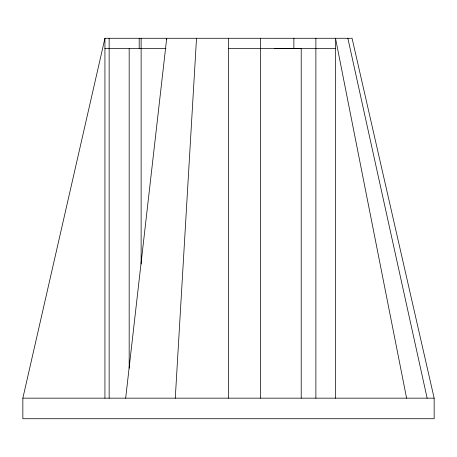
<?xml version="1.0" encoding="UTF-8"?>
<svg xmlns="http://www.w3.org/2000/svg" width="457" height="457" viewBox="0 0 457 457"><rect width="100%" height="100%" fill="white"/><g stroke="black" fill="none" stroke-linecap="round" stroke-linejoin="round"><path stroke-width="0.69" d="M175.277 398.161L196.516 38.274M125.675 398.161L166.714 38.274L166.714 39.645M22.85 398.161L104.933 38.274L352.067 38.274L434.15 398.161L434.15 418.726L22.85 418.726L22.85 398.161L434.15 398.161M274.726 48.556L301.209 48.556L301.209 398.161M104.933 48.556L166.005 48.556M228.5 48.556L335.512 48.556M347.857 38.274L427.141 398.161M406.599 398.161L335.512 38.274L335.512 398.161M315.873 38.274L315.873 398.161M293.874 38.274L293.874 48.556M260.484 38.274L260.484 398.161M228.5 38.274L228.5 398.161M141.127 38.274L141.127 264.026M139.196 38.274L139.196 48.556M129.177 48.556L129.177 368.193M109.143 38.274L109.143 398.161M104.933 38.274L104.933 398.161"/></g></svg>
